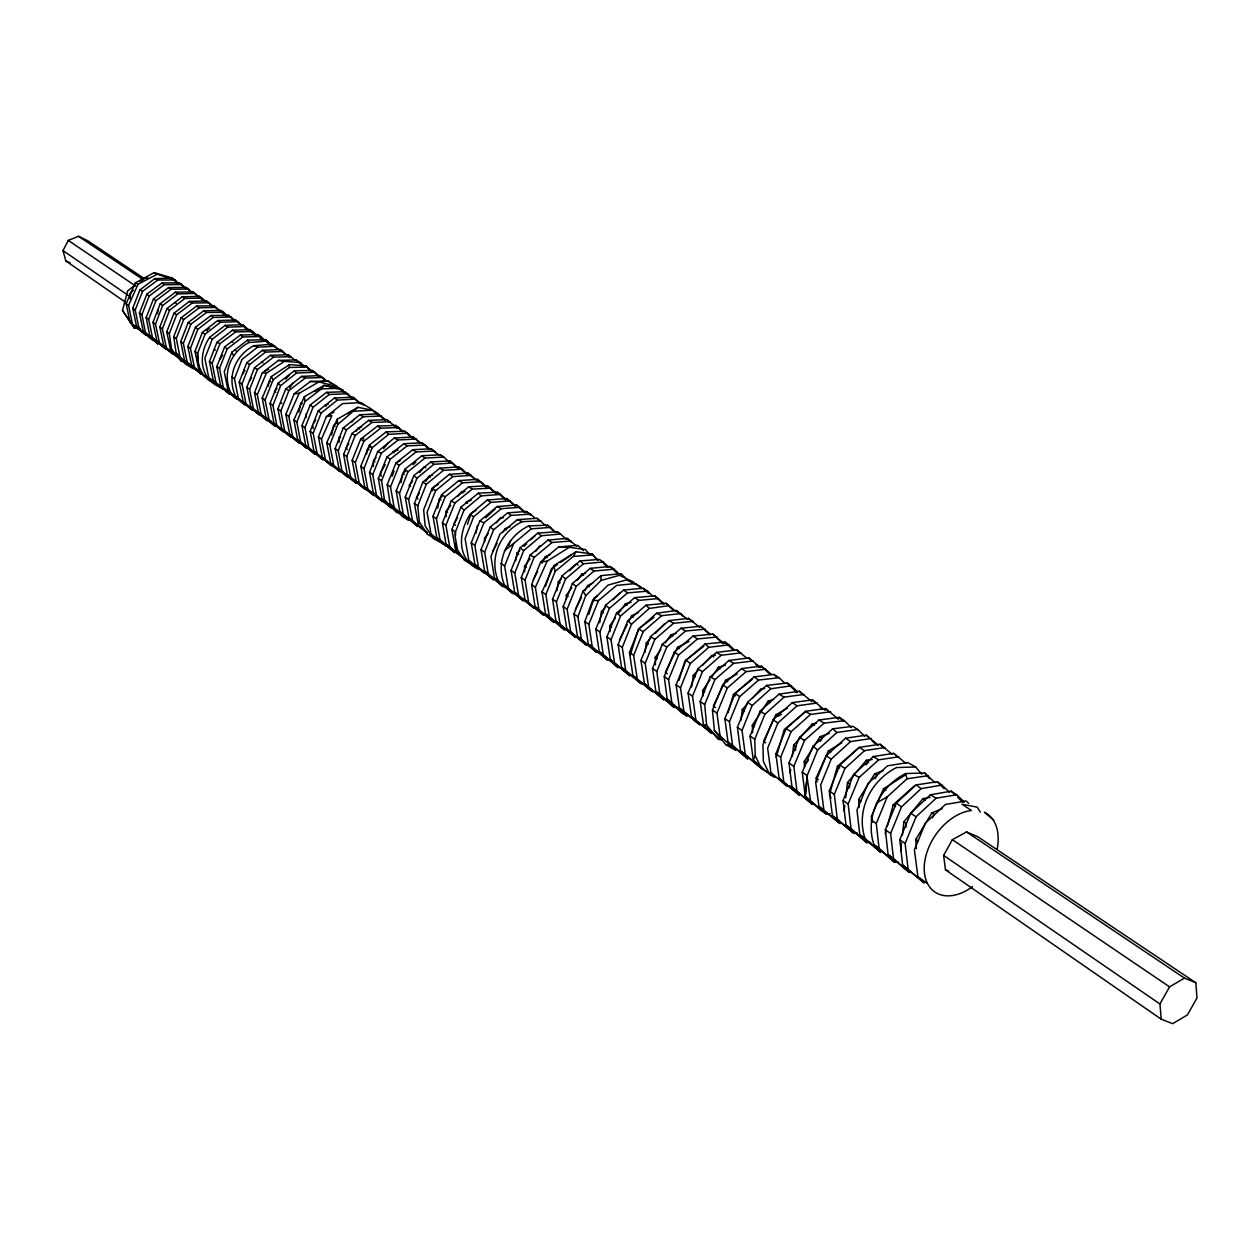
<?xml version="1.0" encoding="UTF-8"?>
<svg xmlns="http://www.w3.org/2000/svg" width="1260" height="1260" viewBox="0 0 1260 1260"><rect width="100%" height="100%" fill="white"/><g stroke="black" fill="none" stroke-linecap="round" stroke-linejoin="round"><path stroke-width="1.5" d="M446.024 516.82L446.056 511.308L450.749 505.386M373.385 466.42L373.511 460.624L376.031 457.616M130.252 298.73L130.394 293.17L132.946 290.209M339.098 442.402L339.271 436.7L340.673 437.661M306.133 417.391L306.274 413.642M289.438 364.613L271.278 376.598L262.238 398.034L265.954 417.438L283.468 431.849L269.152 420.037L265.088 400.003L273.136 379.827L289.312 367.479L289.438 364.613L305.991 365.92L311.189 370.834M130.126 298.494L130.394 293.17L132.898 290.43M243.589 373.621L243.794 369.983L245.07 370.849M997.18 849.004C999.81 835.695 997.841 818.953 984.406 812.243L993.809 820.213M157.626 313.772L157.957 309.976M830.104 813.661L826.214 813.928L820.811 810.322L805.266 796.414L807.188 775.624L817.63 749.968L836.892 732.485L857.666 729.493L864.738 736.328M826.214 813.928L805.266 796.414L807.188 775.624L802.274 772.222L813.031 746.14L832.655 728.831L852.91 726.28L857.666 729.493M900.632 850.799L901.498 843.066M902.365 835.333L903.892 821.803L922.934 798.635L930.1 797.438M905.877 827.332L906.318 823.457L903.892 821.803M844.106 811.046L844.783 805.36M845.681 797.769L847.46 782.602L866.344 760.284L872.14 759.512M849.319 787.972L849.775 784.177L847.46 782.602M790.209 773.136L790.666 769.403M792.288 756.378L793.658 745.211L812.385 723.744L816.212 723.334M795.406 750.44L795.863 746.723L793.658 745.211M740.896 720.484L742.313 709.522L747.274 704.009M691.677 686.952L693.252 675.423L698.512 669.737M644.962 652.239L646.317 642.82L650.239 638.71M599.713 622.692L601.398 611.588L605.288 607.635M556.904 590.751L558.337 581.679L561.125 578.938M515.765 560.653L517.057 552.983L519.813 550.352M476.091 532.964L477.43 525.436M437.645 508.205L439.346 498.96L442.055 496.534M400.979 482.596L402.743 473.524L405.657 470.988M366.44 454.387L367.526 449.048L370.424 446.607M331.585 434.936L333.601 425.47L336.483 423.124M298.856 412.051L300.935 402.759L302.274 403.673M235.557 396.223L252.268 410.051L235.557 396.223C226.548 376.772 235.21 355.446 253.78 345.681L271.892 344.295L279.484 349.981M268.144 386.332L269.419 380.866L270.727 381.748M140.065 329.017L134.08 327.805L122.504 310.448L127.685 290.808L135.166 285.028M504.457 585.034L523.231 600.768L504.457 585.034C495.117 561.85 506.709 536.697 528.601 525.908L547.533 525.152L556.29 532.681M885.197 833.915L886.205 830.293M887.197 826.654L893.198 804.841L914.288 785.894M858.312 748.22L837.428 766.301L829.411 794.713L831.096 798.037M776.176 757.323L784.24 729.556L804.919 712.294M728.059 712.562L733.462 694.465L752.488 679.172M678.951 680.4L684.92 660.933L703.789 646.333M898.49 862.108L894.6 862.312L873.889 844.609C864.754 816.448 879.827 786.634 905.562 773.561L924.745 772.947L934.967 782.665M427.219 532.287L418.32 524.853L419.281 521.782L417.784 505.811L426.29 484.328L443.473 470.374L462.089 469.192L467.759 474.374M630.299 654.79L638.505 628.85L653.971 617.321M588.735 614.439L594.043 598.138L597.114 595.933M545.486 586.404L551.423 568.701L557.503 564.511M508.756 545.659L510.552 540.461M467.413 524.286L471.319 513.356L476.17 510.253M432.29 490.865L433.598 487.305L438.417 484.36M620.944 573.678L600.894 575.678L583.081 591.034L573.946 614.014L577.474 636.489L596.846 652.491L581.427 639.277L577.915 616.754L585.711 595.775L601.052 580.435L619.51 575.3L620.944 573.678L625.18 577.647M611.431 660.004L607.509 660.098L588.326 644.112L584.813 621.542L592.641 600.485L608.013 585.097L626.503 579.915L640.962 586.861M392.065 476.201L394.049 470.972M136.631 326.686L152.476 339.853L136.631 326.686L132.757 308.306L139.828 290.005L154.854 278.57L171.785 278.176L177.376 282.366M194.906 293.407L192.953 291.942L175.423 292.162L160.272 303.644L152.98 322.324L156.87 340.925L172.966 354.233L159.421 342.767L155.484 324.056L162.619 305.582L177.676 293.942L194.906 293.407L203.081 300.494M163.768 345.823L180.085 359.179L163.768 345.823L159.831 327.065L166.997 308.543L182.086 296.872L199.332 296.32L206.136 301.675M166.399 347.791L162.367 328.829L169.564 310.212L184.905 298.478L202.041 298.069M177.644 356.58L170.793 350.878L166.745 331.868L173.974 313.204L189.346 301.439L206.514 300.998L213.365 306.432M205.616 376.74L194.418 367.4L190.449 348.295L197.773 329.411L213.082 317.488L230.864 316.969L234.911 320.591M237.825 321.662L220.484 322.276L205.018 334.262L197.631 353.257L198.954 370.582L194.985 351.43L202.325 332.498L217.665 320.544L235.494 320.009L241.936 325.222M256.174 336.042L242.487 324.718L225.115 325.348L209.617 337.381C197.489 355.052 199.694 380.095 221.949 387.938M245.196 326.513L227.808 327.143L212.279 339.192L204.86 358.281L208.703 377.307L222.673 389.183M213.318 380.551L229.745 394.238L213.318 380.551L209.475 361.478L216.925 342.342L232.47 330.246L249.889 329.6L257.135 335.239M238.361 398.239L234.455 378.772L241.967 359.415L257.623 347.099L275.326 346.342M243.133 401.609L260.143 415.485L243.133 401.609L239.227 382.079L246.771 362.675L262.474 350.327L280.192 349.54L290.099 357.635M181.676 284.524L179.046 282.823L162.13 282.901L146.9 294.115L139.435 312.937L143.246 331.27L158.02 344.09L145.435 332.514L141.907 314.654L149.137 296.1L164.209 284.697L181.676 284.524L186.937 289.312M149.704 335.507L166.147 349.43L149.704 335.507L146.176 317.614L153.436 299.014L168.541 287.579L186.023 287.39L192.512 292.651M152.554 337.9L148.664 319.331L155.941 300.699L171.061 289.249L188.559 289.06M184.48 362.266L180.889 360.864L171.596 349.225L169.297 333.632L176.652 314.779L192.166 303.061L209.317 302.794M216.452 307.471L199.237 307.771L183.677 319.552L176.29 338.467L180.022 357.052L193.505 368.802L185.33 363.982L176.022 352.327L173.722 336.688L181.094 317.803L196.639 306.038L213.822 305.755L225.902 315.992M184.495 360.187L200.781 373.858L184.495 360.187L180.747 341.57L188.165 322.591L203.758 310.763L220.988 310.464L227.855 315.945M246.046 403.783L242.014 384.016L249.622 364.502L265.545 352.091L283.185 351.461M270.743 420.714L267.151 420.651L250.866 407.169L246.834 387.356L254.457 367.794L270.427 355.336L288.099 354.69L295.281 360.376M314.842 372.236L312.197 370.409L294.32 370.818L278.113 383.197L270.05 403.436L274.097 423.517L291.186 437.346L276.838 425.297L272.932 405.437L280.634 385.67L296.51 373.039L314.842 372.236L318.953 375.937M281.83 428.809L298.904 442.843L281.83 428.809L277.925 408.901L285.658 389.072L301.565 376.393L319.93 375.59L326.954 381.197M355.477 399.089L352.957 397.262L334.514 397.971L318.213 410.839L310.165 431.235L313.992 451.348L331.6 465.775L317.158 453.742L313.173 433.33L321.095 413.107L337.318 400.097L355.477 399.089L361.1 404.05M322.387 457.427L339.901 471.618L322.387 457.427L318.418 436.952L326.34 416.666L342.61 403.609L360.801 402.586L371.716 409.264M260.71 336.546L257.827 334.688L240.424 335.002L224.642 346.878L216.814 366.565L220.595 385.607L237.305 399.514L223.398 387.686L219.523 368.44L227.131 349.02L242.786 336.955L260.71 336.546L270.097 345.145M272.806 345.901L265.498 339.696L247.543 340.121L231.856 352.233L224.233 371.684L228.091 390.978L244.755 404.759L228.091 390.978M337.176 419.265L326.734 442.717L330.718 463.27L348.327 477.524L333.805 465.476L329.805 444.843L337.853 424.352L337.176 419.265L357.871 407.311L372.566 410.272L377.102 412.808L380.567 416.603M359.777 483.257L356.076 483.226L339.129 469.224L335.128 448.544L343.208 427.99L359.825 414.76L377.984 413.847L385.529 419.832M407.515 433.235L404.602 431.203L386.19 431.881L369.369 445.032L360.817 466.326L364.77 487.226L382.536 501.637L367.81 489.211L363.998 468.531L372.125 447.788L388.615 434.353L407.515 433.235L413.059 438.291M373.354 493.101L391.072 507.733L373.354 493.101L369.526 472.374L377.685 451.568L394.207 438.07L413.154 436.937L420.494 442.811M267.151 420.651L253.355 408.587L249.637 389.293L257.418 369.526L273.514 357.131L291.17 356.643M258.221 412.004L274.885 426.085L258.221 412.004L254.504 392.663L262.3 372.85L278.428 360.407L296.132 359.903L303.676 365.463M347.681 393.781L344.516 391.734L326.592 392.332L310.243 404.948L301.99 425.581L305.707 445.41L323.064 459.869L308.81 447.694L304.983 427.644L313.016 407.295L329.269 394.474L347.681 393.781L353.131 398.822M452.56 462.971L449.678 460.924L430.731 461.963L413.784 475.681L405.263 497.133L409.012 518.112L427.345 533.153L412.524 520.774L408.602 499.448L416.981 478.17L433.897 464.31L452.56 462.971L458.262 468.074M418.32 524.853L414.414 503.465L422.824 482.139L439.772 468.216L458.467 466.862L462.089 469.192M506.11 499.574L500.503 494.424L481.068 495.904L463.995 510.174L455.427 531.893L455.128 536.461L457.443 549.691L464.326 560.18L474.358 566.212M515.923 506.048L506.709 498.503L487.242 500.015L470.122 514.332C458.325 532.13 456.309 559.188 478.8 569.504M510.3 500.881L490.833 502.394L473.697 516.758L465.082 538.571L468.767 560.133L483.84 572.953L487.62 572.875M474.925 564.448L493.353 579.742L474.925 564.448L471.24 542.84L479.887 520.963L497.054 506.551L516.568 504.992L525.688 512.458M138.994 328.277L135.198 310.007L142.632 291.217L157.831 280.035L174.73 279.988M187.157 362.14L183.346 343.366L190.937 324.135L206.545 312.448L223.87 312.291M205.286 377.039L191.646 365.305L187.834 346.484L195.457 327.19L211.097 315.488L228.454 315.315L230.864 316.969M356.076 483.226L341.901 470.815L338.231 450.686L346.484 429.896L363.195 416.745L381.37 416.005M347.272 474.595L365.368 489.51L347.272 474.595L343.618 454.419L351.886 433.566L368.644 420.367L386.851 419.596L397.089 428.148M443.835 457.065L440.338 454.813L421.88 455.742L404.901 469.192L396.207 490.849L399.829 511.528L417.863 526.601L403.263 514.08L399.514 493.148L408.004 471.76L424.903 458.105L443.835 457.065L449.363 462.231M477.194 480.595L468.043 473.114L449.41 474.311L432.18 488.329L423.644 509.875L425.14 525.892L433.141 538.335L443.205 544.021M471.523 475.398L452.86 476.611L435.613 490.66L427.061 512.237L430.999 533.799L445.945 546.194M458.388 552.51L454.545 552.541L436.905 537.957L432.983 516.332L441.567 494.692L458.845 480.595L477.54 479.351L486.88 486.974M644.758 683.519L641.025 683.676L625.732 670.414L622.267 647.498L631.528 624.188L649.262 608.438L668.934 605.666L676.242 611.683M215.932 382.331L212.168 363.337L219.964 343.697L235.699 331.868L253.087 331.569M537.642 607.95L533.815 608.06L518.6 595.334L514.789 573.016L523.703 550.588L541.343 535.752L560.527 534.035L566.275 539.264M525.073 599.886L543.517 615.101L525.073 599.886L521.278 577.505L530.224 554.998L547.895 540.115L567.11 538.366L576.844 546.257M589.932 644.774L586.042 644.884L570.654 631.701L567.11 609.273L576.23 586.372L593.995 571.079L613.998 569.126L619.652 574.387M632.914 675.47L652.444 691.708L632.914 675.47L629.465 652.491L638.773 629.087L656.539 613.289L676.242 610.486L687.803 619.526M284.618 430.637L280.838 410.917L289.012 390.474L305.251 378.063L322.859 377.527M289.658 434.18L306.904 448.481L289.658 434.18L285.878 414.414L294.084 393.907L310.354 381.465L327.994 380.898L337.633 386.647L318.906 381.922L310.354 381.465M331.569 387.23L324.072 385.339L304.337 396.727L293.895 419.974L297.675 439.819L314.716 454.057L300.573 441.803L296.856 422.021L305.077 401.452L321.379 388.883L324.072 385.339L339.286 388.3L342.815 390.065L344.893 393.293M454.545 552.541L440.008 539.752L436.417 518.726L445.19 496.802L462.577 482.8L481.273 481.745M445.977 543.958L464.783 559.471L445.977 543.958L442.402 522.869L451.206 500.881L468.626 486.833L487.352 485.746L496.645 493.369M506.74 586.562L502.929 586.577L488.187 573.615L484.659 552.148L493.652 529.736L511.04 515.403L530.586 514.111L534.728 518.065M508.268 587.869L504.646 565.992L513.655 543.454L531.279 528.838L550.699 527.404M533.815 608.06L514.678 592.373L511.056 570.433L520.112 547.832L537.752 533.153L557.219 531.688L560.527 534.035M528.554 602.012L525.042 580.12L534.098 557.44L552.006 542.509L571.142 540.949M535.091 606.596L553.896 622.393L535.091 606.596L531.594 584.656L540.682 561.913L558.621 546.919L577.789 545.328L583.506 550.636M603.13 561.976L599.335 559.424L580.057 560.92L561.928 575.946L552.541 599.177L555.991 621.259L575.537 637.418L560.133 624.472L556.432 601.87L565.614 578.923L583.427 563.787L603.13 561.976L608.801 567.268M586.042 644.884L566.874 629.212L563.188 606.564L572.402 583.522L590.247 568.339L609.982 566.48L613.998 569.126M350.721 477.335L346.736 456.577L355.225 435.44L371.952 422.415L390.269 421.785M356.139 481.147L373.984 495.574L356.139 481.147L352.17 460.341L360.675 439.141L377.449 426.069L395.798 425.423L403.106 431.361M359.305 483.367L355.32 462.53L363.856 441.284L380.646 428.195L399.01 427.534M376.457 495.148L372.755 474.595L381.37 453.159L398.191 439.945L416.304 439.047M396.68 511.67L382.032 499.07L378.331 478.469L386.993 456.955L403.846 443.709L421.99 442.795L429.644 448.875M400.286 513.088L396.68 512.552L384.473 499.795L381.591 480.722L390.222 459.223L407.09 445.898L425.47 445.032M412.288 520.191L408.602 520.159L402.318 516.537L390.112 503.748L387.23 484.627L395.892 463.066L412.808 449.694L431.219 448.796L438.732 454.86M408.602 520.159L394.144 507.544L390.505 486.911L399.184 465.302L416.115 451.915L434.542 451.001M637.182 678.557L633.654 655.389L643.183 631.654L661.595 615.699L681.282 613.51M644.443 683.66L663.831 699.773L644.443 683.66L640.946 660.429L650.506 636.615L668.966 620.597L688.684 618.376L699.647 627.37M449.741 546.919L445.883 525.278L454.907 502.976L472.279 489.116L491.148 488.155M463.302 557.44L455.773 551.155L451.915 529.452L460.971 507.103L478.39 493.18L497.291 492.203L500.503 494.424M478.39 566.779L474.815 545.328L483.95 522.774L501.385 508.662L520.034 507.339M502.929 586.577L484.612 571.142L481.036 549.644L490.203 527.011L507.67 512.836L526.349 511.497L530.586 514.111M567.851 629.653L564.212 629.716L549.313 616.565L545.863 594.547L555.219 571.378L573.3 556.416L575.977 551.754L592.247 553.99L596.594 559.487M647.609 591.129L642.884 588.215L623.668 590.074L605.524 605.288L595.807 629.149L599.193 651.64L618.25 667.769L603.209 654.428L599.855 631.969L609.43 608.297L627.543 592.909L647.609 591.129L653.168 596.515M610.249 659.358L629.748 675.738L610.249 659.358L606.91 636.851L616.502 613.1L634.662 597.649L654.775 595.838L664.366 603.886M614.486 662.508L611.005 639.686L620.566 615.998L638.851 600.39L658.744 598.516M641.025 683.676L621.59 667.501L618.124 644.632L627.716 620.849L646.049 605.178L665.973 603.272L668.934 605.666M648.506 686.29L645.183 663.358L654.869 639.34L673.549 623.306L693.189 621.274M677.754 707.474L673.864 707.364L655.846 691.457L652.538 668.462L662.272 644.364L680.983 628.267L700.67 626.188L710.908 634.567M729.115 644.884L724.862 642.017L705.065 644.002L686.164 660.161L676.116 684.794L679.345 707.947L699.694 724.815L683.944 711.459L680.479 687.834L690.291 663.532L708.845 647.262L729.115 644.884L734.801 650.286M691.535 716.798L711.522 733.226L691.535 716.798L688.086 693.11L697.93 668.729L716.53 652.381L736.832 649.971L746.786 658.145M695.819 719.633L692.527 696.166L702.418 671.69L721.161 655.279L741.038 652.837M719.224 738.644L703.505 725.02L700.213 701.505L710.152 676.935L728.942 660.445L748.849 657.972L760.552 667.58M791.154 685.865L787.216 682.999L766.615 685.424L747.668 702.103L737.399 727.272L740.486 750.865L760.835 768.001L745.259 754.409L742.03 730.469L752.078 705.6L770.884 688.732L791.154 685.865L797.674 691.866M772.112 775.152L768.884 773.672L753.291 760.063L750.078 736.045L760.174 711.081L779.026 694.15L799.328 691.236L812.023 701.757M770.112 773.514L761.623 768.915L755.244 755.732L754.756 739.289L764.914 714.231L784.082 697.142L804.226 694.417M825.08 710.372L812.48 699.851L792.304 702.608L773.105 719.791L762.899 744.943L763.371 761.418L769.75 774.632L774.853 777.388M817.283 703.017L797.107 705.805L777.861 723.019L767.639 748.22L770.915 772.569L786.555 786.067L790.272 785.878M779.137 778.349L799.375 795.17L779.137 778.349L775.876 753.921L786.145 728.626L805.423 711.333L825.647 708.514L838.436 719.24M607.509 660.098L592.231 646.742L588.83 624.314L598.516 600.532L616.612 585.38L635.796 583.553L641.513 588.766M673.864 707.364L659.736 693.677L656.822 671.438L666.776 647.01L685.55 631.039L705.269 629.134M667.154 698.89L687.094 716.2L681.313 712.609L667.154 698.89L664.256 676.588L674.258 652.082L693.063 636.032L712.829 634.095L724.264 643.813M671.848 702.67L668.587 679.581L678.605 655.027L697.457 638.946L717.223 636.993M779.137 677.691L773.829 674.431L754.094 676.919L735.226 693.315L724.862 718.578L728.012 742.124L747.857 759.008L732.548 745.29L729.445 721.76L739.667 696.67L758.567 680.069L779.137 677.691L784.712 683.188M783.72 781.326L780.664 757.244L791.091 731.713L810.574 714.404L830.734 711.774M792.036 787.153L812.385 804.384L792.036 787.153L788.996 763.024L799.47 737.399L819 720.011L839.192 717.334L844.373 720.657L851.366 727.571M878.425 745.353L866.329 735.178L845.507 738.218L826.198 755.795L815.63 782.066L818.984 806.479L839.869 823.473L818.984 806.479M871.353 738.502L850.531 741.573L831.191 759.181L820.685 784.964L823.819 809.723M857.131 832.765L853.288 833.002L832.435 815.771L829.3 790.949L839.869 765.072L859.257 747.369L880.11 744.25L892.048 754.252M853.288 833.002L837.302 819.031L834.325 794.43L844.956 768.442L864.502 750.661L884.882 747.511M721.744 740.014L718.137 739.258L706.624 725.146L704.687 704.608L714.956 679.565L733.698 663.343L753.37 660.949M714.388 730.595L735.714 750.361L725.917 744.739L714.388 730.595L712.467 709.994L722.767 684.873L741.573 668.572L761.26 666.146L771.608 674.478M720.153 736.612L716.987 713.128L727.319 687.96L746.14 671.627L765.844 669.17M870.644 842.404L866.801 842.641L846.027 825.142L843.066 800.478L853.729 774.396L873.337 756.535L893.734 753.338L906.003 763.434M941.866 785.059L937.235 781.735L916.162 784.901L896.38 803.014L885.339 829.773L888.095 854.564L909.326 872.534L893.497 858.595L890.615 833.427L901.451 806.951L921.123 788.65L941.866 785.059L949.615 792.367M902.648 865.006L924.005 882.788L902.648 865.006L899.782 839.774L910.665 813.204L930.384 794.808L951.158 791.17L956.718 794.761L964.436 802.226M908.082 868.99L905.121 843.475L916.067 816.779L936.101 798.226L956.718 794.761M796.856 790.508L793.847 766.379L804.557 740.392L824.119 723.161L844.373 720.657M894.6 862.312L879.055 848.216L876.283 823.505L887.276 796.824L907.011 778.806L928.053 775.703M866.801 842.641L851.02 828.544L848.153 804.006L859.147 777.436L878.645 759.859L898.821 756.724M261.041 413.989L257.323 394.632L266.348 373.243L284.461 361.321L300.982 362.628M905.688 774.774L883.528 788.776L871.227 816.716L872.629 822.071M130.111 322.229L146.05 335.239L130.111 322.229L126.126 303.723L135.34 282.87L154.114 272.648L172.289 278.003L175.487 280.318L176.778 283.689M325.426 459.553L321.457 439.063L331.868 415.674L326.34 416.666M132.41 323.725L128.552 305.392L138.049 284.224L157.295 274.192L175.487 280.318M292.588 436.244L288.808 416.446L299.203 393.277L318.906 381.922L327.994 380.898L330.718 383.355M538.886 609.273L535.39 587.302L547.171 561.125L569.284 547.312L585.522 549.565L588.782 553.691M564.212 629.716L545.501 613.919L542.005 591.885L553.833 565.614L575.977 551.754M753.291 760.063L755.244 755.732M817.094 781.909L816.133 778.097L828.387 750.913L841.885 742.802M787.469 708.12L775.782 714.798L763.56 741.258L765.702 742.738M737.116 674.021L725.539 680.305L713.349 706.057L715.397 707.474M170.793 350.878L171.596 349.225M688.968 641.45L677.518 647.341L665.343 672.399L667.312 673.753M619.4 640.19L627.228 624.503M628.96 621.023L631.575 615.793L638.584 612.376M267.073 341.113L248.992 342.5C230.454 352.217 221.823 373.495 230.816 392.899M575.41 609.336L581.49 597.46M584.955 590.672L587.569 585.585L592.767 583.175M125.023 301.896L65.819 260.914L63 250.598L68.276 240.392L78.545 236.313L87.728 240.739L144.443 278.728M533.216 579.758L537.563 571.489M541.894 563.236L545.375 556.621L550.51 554.369M492.739 551.36L497.07 543.328M503.149 532.051L504.882 528.838L509.985 526.743M457.601 517.34L453.868 524.097L455.459 525.199M943.63 855.414L952.371 839.664L966.53 831.931L977.728 836.719L1195.803 982.737L1197 997.967L1187.424 1014.883L1172.666 1023.687L1161.263 1019.214L945.472 869.841L943.63 855.414L1159.925 1003.968L1161.263 1019.214M1159.925 1003.968L1169.579 986.879L1184.463 978.106L1195.803 982.737M419.297 492.959L416.493 497.889L418.036 498.944M425.849 481.446L428.652 476.516L432.274 475.193M385.229 464.672L380.551 472.673L381.197 476.374M348.768 443.725L345.964 448.402L347.382 449.379M356.249 431.251L358.123 428.132L361.667 426.998M916.367 848.61L915.8 839.381L931.88 812.889L942.244 808.573M932.321 817.85L934.337 814.543L931.88 812.889M313.661 423.376L315.693 420.084M859.131 807.298L858.69 799.501L874.661 773.86L883.213 770.569M875.007 778.649L877.007 775.435L874.661 773.86M289.658 388.064L292.698 383.26M804.541 767.261L804.242 761.497L820.118 736.659L829.269 733.399M808.589 759.701L806.479 763.024L804.242 761.497M820.244 741.478L822.355 738.155L820.118 736.659M249.543 380.725L251.575 377.606M752.645 732.784L752.299 725.224L768.08 701.159L773.514 699.394M219.65 359.746L222.705 355.178M702.891 696.166L702.67 690.559L709.994 679.691M712.089 676.588L718.373 667.264L725.524 665.122M655.468 664.776L655.231 657.421L660.791 649.372M665.264 642.915L670.84 634.851L676.132 633.402M609.95 631.559L609.808 625.7L615.352 617.888M618.676 613.21L625.338 603.839L631.055 602.422M566.37 599.146L566.291 595.303L571.804 587.743M577.332 580.183L581.758 574.119L585.522 573.284M524.633 571.835L524.569 566.165L530.066 558.826M535.563 551.502L539.957 545.643M488.061 533.594L484.517 538.193L484.533 541.91M496.314 522.884L499.842 518.301L503.527 517.655M457.79 496.487L461.317 492.046L464.956 491.495M412.587 481.178L409.075 485.478L410.602 486.517M419.596 472.563L424.273 466.814L425.801 467.838M383.607 448.576L388.647 442.543M866.14 764.82L868.66 761.843L866.344 760.284M351.839 422.1L354.359 419.186M337.853 424.352L357.871 407.311M752.22 698.497L760.883 688.858L764.663 688.558M276.98 388.678L274.475 391.419L275.782 392.317M285.705 379.102L289.454 374.992M141.655 280.854L144.16 278.113L147.31 277.562M702.466 665.485L711.679 655.531L715.412 655.342M141.671 280.76L144.16 278.113L147.703 277.562M655.468 633.245L664.619 623.653M613.069 599.744L619.558 593.145M569.441 570.748L576.371 563.929L578.151 565.11M523.94 546.399L526.696 543.769M530.822 539.831L534.949 535.894M485.62 517.844L495.196 508.993M412.965 464.641L415.894 462.105M546.462 526.207L536.981 518.317L517.387 519.64L499.968 534.019L490.943 556.495L494.471 578.025L512.883 593.586L516.71 593.57M348.028 413.737L350.91 411.39M504.331 550.903L513.655 543.454M315.252 391.482L318.118 389.23L319.473 390.127M541.076 520.9L522.176 521.64C500.33 532.381 488.77 557.471 498.125 580.592L512.883 593.586M139.671 281.579L144.16 278.113M560.542 562.417L571.19 555.077M397.341 462.247L400.522 460.388M876.346 803.108L887.276 796.824M781.279 714.341L777.94 716.247L775.782 714.798M328.844 414.934L333.947 412.177M265.23 371.007L268.585 369.353M209.286 328.624L206.01 330.104L207.207 330.907M471.508 500.031L466.011 502.157L467.617 503.244M398.097 450.025L392.71 451.867L394.191 452.86M328.325 404.24L324.812 405.279L326.183 406.208M294.084 393.907L299.203 393.277M540.682 561.913L547.171 561.125M573.3 556.416L592.547 554.951L598.169 560.29M354.422 411.169L372.566 410.272L378.173 415.343M321.379 388.883L339.286 388.3L343.397 392.065M915.673 766.978L896.506 767.56C870.817 780.538 855.823 810.29 864.958 838.341L880.772 852.469L859.824 834.734L856.989 810.133L868.03 783.468L887.575 765.797L907.783 762.615L915.673 766.978L921.69 774.144M289.312 367.479L307.156 367.085M370.818 493.337L374.472 493.29M592.641 600.485L598.516 600.532M234.423 397.53L238.203 397.625M558.621 546.919L569.284 547.312M703.505 725.02L706.624 725.146M262.3 372.85L266.348 373.243M134.08 327.805L139.765 328.45M278.428 360.407L284.461 361.321M725.917 744.739L729.524 745.479M180.889 360.864L184.464 361.699M335.317 388.175L342.815 390.065M382.032 499.07L384.473 499.795M253.78 345.681L257.623 347.099M285.658 389.072L289.012 390.474M945.472 869.841L948.701 871.164M517.387 519.64L522.176 521.64M139.828 290.005L142.632 291.217M377.685 451.568L381.37 453.159M216.925 342.342L219.964 343.697M479.887 520.963L483.95 522.774M301.565 376.393L305.251 378.063M394.207 438.07L398.191 439.945M65.819 260.914L70.434 263.104M656.539 613.289L661.595 615.699M619.51 575.3L633.938 582.246M154.114 272.648L157.295 274.192M497.054 506.551L501.385 508.662M154.854 278.57L157.831 280.035M135.34 282.87L138.049 284.224M232.47 330.246L235.699 331.868M214.232 383.087C202.529 378.677 196.529 365.258 197.631 353.257L194.985 351.43M710.152 676.935L714.956 679.565M188.165 322.591L190.937 324.135M351.886 433.566L355.225 435.44M437.33 539.878L427.282 534.208L419.281 521.782M853.729 774.396L859.147 777.436M451.206 500.881L454.907 502.976M182.086 296.872L184.905 298.478M143.246 331.27L145.435 332.514M250.866 407.169L253.355 408.587M262.474 350.327L265.545 352.091M655.846 691.457L659.736 693.677M339.129 469.224L341.901 470.815M189.346 301.439L192.166 303.061M638.773 629.087L643.183 631.654M436.905 537.957L440.008 539.752M439.772 468.216L443.473 470.374M270.427 355.336L273.514 357.131M343.208 427.99L346.484 429.896M441.567 494.692L445.19 496.802M254.457 367.794L257.418 369.526M547.895 540.115L552.006 542.509M662.272 644.364L666.776 647.01M799.47 737.399L804.557 740.392M359.825 414.76L363.195 416.745M173.974 313.204L176.652 314.779M668.966 620.597L673.549 623.306M779.026 694.15L784.082 697.142M458.845 480.595L462.577 482.8M805.423 711.333L810.574 714.404M930.384 794.808L936.101 798.226M203.758 310.763L206.545 312.448M680.983 628.267L685.55 631.039M728.942 660.445L733.698 663.343M217.665 320.544L220.484 322.276M819 720.011L824.119 723.161M368.644 420.367L371.952 422.415M468.626 486.833L472.279 489.116M786.145 728.626L791.091 731.713M650.506 636.615L654.869 639.34M716.53 652.381L721.161 655.279M859.257 747.369L864.502 750.661M873.337 756.535L878.645 759.859M530.224 554.998L534.098 557.44M422.824 482.139L426.29 484.328M246.771 362.675L249.622 364.502M166.997 308.543L169.564 310.212M274.097 423.517L276.838 425.297M202.325 332.498L205.018 334.262M364.77 487.226L367.81 489.211M634.662 597.649L638.851 600.39M566.874 629.212L570.654 631.701M697.93 668.729L702.418 671.69M839.869 765.072L844.956 768.442M910.665 813.204L916.067 816.779M196.639 306.038L199.237 307.771M377.449 426.069L380.646 428.195M693.063 636.032L697.457 638.946M449.41 474.311L452.86 476.611M168.541 287.579L171.061 289.249M792.304 702.608L797.107 705.805M760.174 711.081L764.914 714.231M412.808 449.694L416.115 451.915M741.573 668.572L746.14 671.627M845.507 738.218L850.531 741.573M225.115 325.348L227.808 327.143M487.242 500.015L490.833 502.394M832.435 815.771L837.302 819.031M711.679 655.531L713.695 656.885M812.385 723.744L814.606 725.224M922.934 798.635L925.36 800.258M461.317 492.046L462.908 493.117M78.545 236.313L143.12 279.641M966.53 831.931L1184.463 978.106M581.758 574.119L583.538 575.332M625.338 603.839L627.212 605.099M670.84 634.851L672.793 636.174M718.373 667.264L720.405 668.635M175.093 302.605L176.243 303.392M768.08 701.159L770.207 702.608M231.84 341.523L233.084 342.358M261.733 362.014L263.009 362.88M588.326 644.112L592.231 646.742M358.123 428.132L359.557 429.093M428.652 476.516L430.195 477.556M504.882 528.838L506.551 529.956M545.375 556.621L547.108 557.786M587.569 585.585L589.365 586.798M631.575 615.793L633.465 617.069M677.518 647.341L679.502 648.664M403.846 443.709L407.09 445.898M725.539 680.305L727.603 681.692M235.1 350.185L236.345 351.036M828.387 750.913L830.639 752.441M883.528 788.776L885.89 790.382M362.455 438.149L363.888 439.126M360.675 439.141L363.856 441.284M181.094 317.803L183.677 319.552M674.258 652.082L678.605 655.027M68.276 240.392L135.734 286.13M952.371 839.664L1169.579 986.879M722.767 684.873L727.319 687.96M395.892 463.066L399.184 465.302M432.18 488.329L435.613 490.66M153.436 299.014L155.941 300.699M773.105 719.791L777.861 723.019M826.198 755.795L831.191 759.181M209.617 337.381L212.279 339.192M470.122 514.332L473.697 516.758M733.462 694.465L735.541 695.882M837.428 766.301L839.711 767.86M893.198 804.841L895.592 806.479M333.601 425.47L335.002 426.416M367.526 449.048L368.975 450.025M402.743 473.524L404.24 474.548M439.346 498.96L440.905 500.031M517.057 552.983L518.758 554.132M558.337 581.679L560.117 582.876M601.398 611.588L603.241 612.848M846.027 825.142L851.02 828.544M646.317 642.82L648.238 644.128M693.252 675.423L695.252 676.809M742.313 709.522L744.408 710.971M214.184 349.288L215.413 350.123M297.675 439.819L300.573 441.803M373.511 460.624L374.976 461.633M446.056 511.308L447.631 512.395M524.569 566.165L526.27 567.331M566.291 595.303L568.071 596.531M609.808 625.7L611.667 626.976M63 250.598L128.599 295.659M655.231 657.421L657.169 658.76M702.67 690.559L704.702 691.96M752.299 725.224L754.425 726.673M858.69 799.501L861.021 801.108M915.8 839.381L918.241 841.066M280.523 402.475L281.846 403.373M816.133 778.097L818.37 779.656M484.612 571.142L488.187 573.615M126.126 303.723L128.552 305.392M132.757 308.306L135.198 310.007M139.435 312.937L141.907 314.654M146.176 317.614L148.664 319.331M152.98 322.324L155.484 324.056M159.831 327.065L162.367 328.829M166.745 331.868L169.297 333.632M173.722 336.688L176.29 338.467M180.747 341.57L183.346 343.366M187.834 346.484L190.449 348.295M209.475 361.478L212.168 363.337M216.814 366.565L219.523 368.44M231.698 376.866L234.455 378.772M239.227 382.079L242.014 384.016M246.834 387.356L249.637 389.293M254.504 392.663L257.323 394.632M262.238 398.034L265.088 400.003M270.05 403.436L272.932 405.437M277.925 408.901L280.838 410.917M285.878 414.414L288.808 416.446M293.895 419.974L296.856 422.021M301.99 425.581L304.983 427.644M310.165 431.235L313.173 433.33M318.418 436.952L321.457 439.063M326.734 442.717L329.805 444.843M335.128 448.544L338.231 450.686M343.618 454.419L346.736 456.577M352.17 460.341L355.32 462.53M360.817 466.326L363.998 468.531M369.526 472.374L372.755 474.595M378.331 478.469L381.591 480.722M387.23 484.627L390.505 486.911M396.207 490.849L399.514 493.148M405.263 497.133L408.602 499.448M414.414 503.465L417.784 505.811M432.983 516.332L436.417 518.726M442.402 522.869L445.883 525.278M451.915 529.452L455.427 531.893L455.506 535.752M471.24 542.84L474.815 545.328M481.036 549.644L484.659 552.148M500.945 563.441L504.646 565.992M511.056 570.433L514.789 573.016M521.278 577.505L525.042 580.12M531.594 584.656L535.39 587.302M542.005 591.885L545.863 594.547M552.541 599.177L556.432 601.87M563.188 606.564L567.11 609.273M573.946 614.014L577.915 616.754M584.813 621.542L588.83 624.314M595.807 629.149L599.855 631.969M606.91 636.851L611.005 639.686M618.124 644.632L622.267 647.498M629.465 652.491L633.654 655.389M640.946 660.429L645.183 663.358M652.538 668.462L656.822 671.438M664.256 676.588L668.587 679.581M676.116 684.794L680.479 687.834M688.086 693.11L692.527 696.166M700.213 701.505L704.687 704.608M712.467 709.994L716.987 713.128M724.862 718.578L729.445 721.76M737.399 727.272L742.03 730.469M750.078 736.045L754.756 739.289M775.876 753.921L780.664 757.244M788.996 763.024L793.847 766.379M829.3 790.949L834.325 794.43M843.066 800.478L848.153 804.006M871.085 819.898L876.283 823.505M885.339 829.773L890.615 833.427M899.782 839.774L905.121 843.475M545.501 613.919L549.313 616.565M599.193 651.64L603.209 654.428M728.012 742.124L732.548 745.29M873.889 844.609L879.055 848.216M577.474 636.489L581.427 639.277M754.094 676.919L758.567 680.069M386.993 456.955L390.222 459.223M494.471 578.025L498.125 580.592M621.59 667.501L625.732 670.414M859.824 834.734L864.958 838.341M616.502 613.1L620.566 615.998M330.718 463.27L333.805 465.476M156.87 340.925L159.421 342.767M537.752 533.153L541.343 535.752M623.668 590.074L627.543 592.909M927.092 883.323L917.91 876.614L914.398 849.901L925.391 823.095L945.472 804.463L966.121 800.951L968.688 803.439M590.247 568.339L593.995 571.079M430.731 461.963L433.897 464.31M220.595 385.607L223.398 387.686M888.095 854.564L893.497 858.595M740.486 750.865L745.259 754.409M399.829 511.528L403.263 514.08M305.707 445.41L308.81 447.694M572.402 583.522L576.23 586.372M735.226 693.315L739.667 696.67M334.514 397.971L337.318 400.097M916.162 784.901L921.123 788.65M514.678 592.373L518.6 595.334M409.012 518.112L412.524 520.774M313.992 451.348L317.158 453.742M191.646 365.305L194.418 367.4M507.67 512.836L511.04 515.403M520.112 547.832L523.703 550.588M679.345 707.947L683.944 711.459M605.524 605.288L609.43 608.297M766.615 685.424L770.884 688.732M413.784 475.681L416.981 478.17M555.991 621.259L560.133 624.472M896.38 803.014L901.451 806.951M421.88 455.742L424.903 458.105M490.203 527.011L493.652 529.736M318.213 410.839L321.095 413.107M747.668 702.103L752.078 705.6M175.423 292.162L177.676 293.942M326.592 392.332L329.269 394.474M561.928 575.946L565.614 578.923M265.954 417.438L269.152 420.037M160.272 303.644L162.619 305.582M686.164 660.161L690.291 663.532M676.242 610.486L683.55 616.502M240.424 335.002L242.786 336.955M404.901 469.192L408.004 471.76M813.031 746.14L817.63 749.968M271.892 344.295L277.641 349.083M467.822 561.22L470.83 563.724M430.195 534.76L433.156 537.248M310.243 404.948L313.016 407.295M580.057 560.92L583.427 563.787M705.065 644.002L708.845 647.262M832.655 728.831L836.892 732.485M171.785 278.176L177.172 282.854M162.13 282.901L164.209 284.697M224.642 346.878L227.131 349.02M249.889 329.6L256.772 335.57M242.487 324.718L249.354 330.687M244.676 327.616L248.787 331.175M199.332 296.32L206.152 302.243M627.716 620.849L631.528 624.188M280.192 349.54L284.35 353.194M360.801 402.586L363.605 405.074M206.514 300.998L213.318 307.03M146.9 294.115L149.137 296.1M458.467 466.862L467.019 474.532M288.099 354.69L290.855 357.163M235.494 320.009L242.235 326.057M421.99 442.795L428.951 449.064M220.988 310.464L226.391 315.346M213.822 305.755L219.224 310.621M377.984 413.847L385.009 420.194M321.3 376.819L325.411 380.536M179.046 282.823L184.338 287.611M526.349 511.497L530.602 515.34M567.11 538.366L571.426 542.288M296.132 359.903L302.967 366.14M257.827 334.688L263.23 339.601M259.828 337.696L262.537 340.153M642.884 588.215L648.601 593.444M413.154 436.937L420.084 443.268M192.953 291.942L198.23 296.761M186.023 287.39L192.607 293.391M477.54 479.351L486.045 487.163M468.043 473.114L475.13 479.603M344.516 391.734L351.382 398.034M228.454 315.315L233.777 320.182M265.498 339.696L272.207 345.839M799.328 691.236L803.234 694.843M773.829 674.431L776.711 677.077M761.26 666.146L769.891 674.116M516.568 504.992L524.995 512.757M506.709 498.503L515.12 506.252M386.851 419.596L389.623 422.163M748.849 657.972L751.716 660.634M756.031 664.619L758.914 667.28M688.684 618.376L692.591 621.983M440.338 454.813L443.126 457.38M431.219 448.796L435.393 452.655M352.957 397.262L359.777 403.562M312.197 370.409L318.938 376.645M609.982 566.48L618.502 574.45M487.352 485.746L495.763 493.589M449.678 460.924L457.978 468.657M404.602 431.203L411.406 437.598M395.798 425.423L402.617 431.802M893.734 753.338L896.6 756.047M390.112 503.748L394.144 507.544M951.158 791.17L955.033 794.824M957.616 797.265L962.782 802.148M812.48 699.851L815.078 702.292M820.276 707.207L822.875 709.648M557.219 531.688L560.023 534.334M825.647 708.514L828.245 710.971M700.67 626.188L709.695 634.741M736.832 649.971L739.683 652.664M603.556 563.441L607.777 567.457M497.291 492.203L505.528 500.031M665.973 603.272L673.013 609.997M536.981 518.317L539.737 520.963M195.457 327.19L197.773 329.411M712.829 634.095L722.689 643.639M866.329 735.178L869.148 737.919M871.983 740.659L874.802 743.4M839.192 717.334L843.034 721.067M724.862 642.017L733.304 650.207M880.11 744.25L884.347 748.377M654.775 595.838L663.106 603.934M278.113 383.197L280.634 385.67M547.533 525.152L552.919 530.46M787.216 682.999L796.95 692.638M369.369 445.032L372.125 447.788M937.235 781.735L944.134 788.713M211.097 315.488L213.082 317.488M460.971 507.103L463.995 510.174M294.32 370.818L296.51 373.039M646.049 605.178L649.262 608.438M478.39 493.18L481.068 495.904M386.19 431.881L388.615 434.353M305.991 365.92L311.377 371.59M528.601 525.908L531.279 528.838M924.745 772.947L929.549 778.68M122.504 310.448L134.363 328.057M247.543 340.121L248.992 342.5M980.311 812.196L977.256 807.172L961.947 804.211L971.444 810.495A47.108 31.516 -55.8 0 0 924.21 869.038A47.108 31.516 -55.8 0 0 972.531 886.567M271.278 376.598L273.136 379.827M583.081 591.034L585.711 595.775M231.856 352.233L233.494 355.651M592.247 553.99L592.547 554.951M905.562 773.561L907.011 778.806M553.833 565.614L555.219 571.378M304.337 396.727L305.077 401.452M312.653 425.014L313.204 428.636M807.03 776.68L810.479 800.51M802.274 772.222L805.266 796.414M600.894 575.678L601.052 580.435M455.632 543.454L455.773 551.155"/></g></svg>
